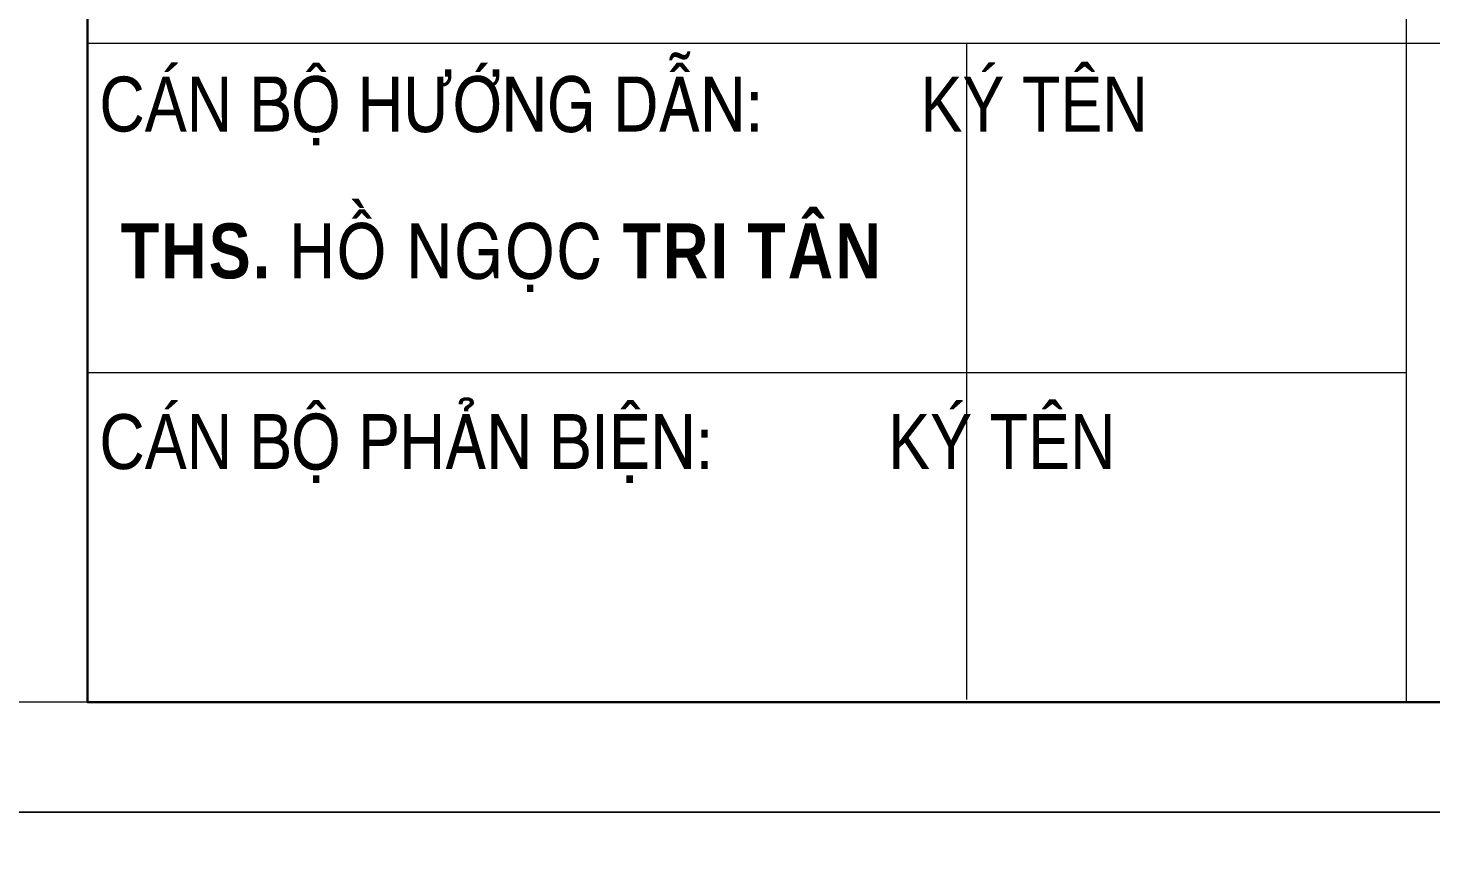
# Model space of a CAD drawing. Extents: x -1107188 to -523840, y 39692 to 514392.
# Drawn here: x -1039960 to -1033575, y 454742 to 458561 of the extents above; entities that cross this region are included whole.
import ezdxf
from ezdxf.enums import TextEntityAlignment as Align

# ---------------------------------------------------------------- set-up
doc = ezdxf.new("R2010")
doc.units = 0
doc.layers.get('0').update_dxf_attribs({"color": 255, "linetype": 'CONTINUOUS'})
doc.layers.add('00-KICH THUOC', color=6, linetype='CONTINUOUS', lineweight=9)
doc.styles.add('SO BV', font='', dxfattribs={"height": 200})
doc.styles.get("Standard").update_dxf_attribs({"font": ''})
doc.styles.add('TEN BV', font='', dxfattribs={"height": 350})
doc.styles.get('SO BV').set_extended_font_data('VNI-Helve-Condense')
doc.styles.get('Standard').set_extended_font_data('VNI-Helve-Condense')
doc.styles.get('TEN BV').set_extended_font_data('VNI-Helve-Condense', bold=True)

# ---------------------------------------------------------------- blocks, each defined once
blk = doc.blocks.new('KHUNGTEN')
for p, q in [((-526153.2, 224392.3), (-526153.2, 218392.3)), ((-520153.2, 224392.3), (-520153.2, 218392.3)), ((-526153.2, 221392.3), (-510153.2, 221392.3)), ((-522153.2, 221392.3), (-522153.2, 218404.4)), ((-526153.2, 219892.3), (-520153.2, 219892.3)), ((-526153.2, 218392.3), (-510153.2, 218392.3)), ((-526153.2, 218392.3), (-522153.2, 218392.3))]:
    blk.add_line(p, q)
at = {"color": 3, "linetype": 'Continuous'}
for points in [[(-593653.2, 217892.3), (-593653.2, 277292.3), (-509653.2, 277292.3), (-509653.2, 217892.3), (-593653.2, 217892.3)], [(-593153.2, 218392.3), (-593153.2, 276792.3), (-510153.2, 276792.3), (-510153.2, 218392.3)]]:
    blk.add_lwpolyline(points, close=True, dxfattribs=at)
at = {"lineweight": 30}
blk.add_lwpolyline([(-526153.2, 224392.3), (-510153.2, 224392.3), (-510153.2, 218392.3), (-526153.2, 218392.3)], close=True, dxfattribs=at)
at = {"char_height": 200, "width": 6000}
for s, insert, attachment_point in [('{\\fVNI-Helve-Condense|b0|i0|c0|p2;\\H1.25x;   CAÙN BOÄ HÖÔÙNG DAÃN:         KYÙ TEÂN}', (-526338.7, 221239.9), 1), ('{\\fVNI-Helve-Condense|b1|i0|c0|p2;\\H1.25x;\\T1.05;  THS. HOÀ NGOÏC TRI TAÂN\\H0.99995x; }', (-526169.8, 220415.2), 4), ('{\\fVNI-Helve-Condense|b0|i0|c0|p2;\\H1.25x;   CAÙN BOÄ PHAÛN BIEÄN:          KYÙ TEÂN}', (-526338.7, 219703.4), 1)]:
    blk.add_mtext(s, dxfattribs=dict(at, insert=insert, attachment_point=attachment_point))
at = {"style": 'TEN BV'}
for tag, p in [('TEB_BV', (-518299.5, 222628.3)), ('LOAI_BV', (-511918, 220684.2)), ('TL', (-512164.4, 219750.5))]:
    blk.add_attdef(tag, p, '', height=350, dxfattribs=at)
at = {"style": 'SO BV'}
for tag, p in [('SOBV', (-510673.2, 221019.9)), ('TONGSOBV', (-510673.2, 220591.5))]:
    blk.add_attdef(tag, text='', height=200, dxfattribs=at).set_placement(p, align=Align.CENTER)

msp = doc.modelspace()

# ---------------------------------------------------------------- block references
at = {"layer": '00-KICH THUOC'}
for p in [(-513535.14, 237100), (-513535.14, 177700)]:
    msp.add_blockref('KHUNGTEN', p, dxfattribs=at)

doc.saveas('drawing.dxf')
